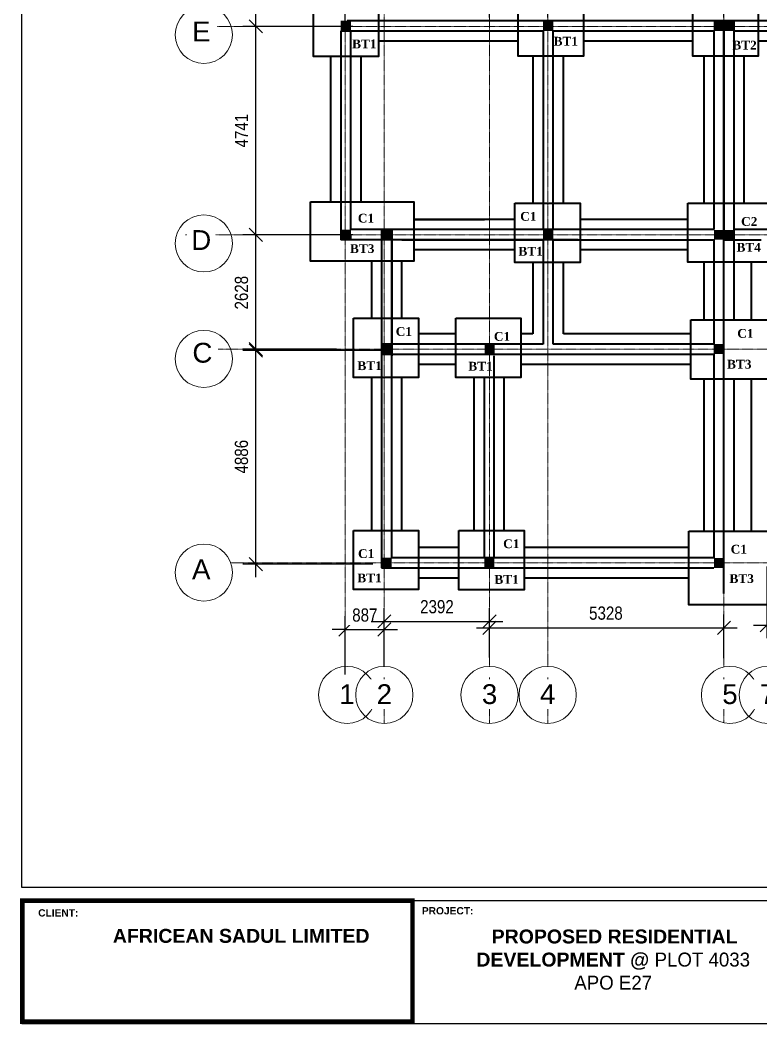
# Model space of a CAD drawing. Header units: inches. Extents: x 23 to 2032867, y 13 to 664695.
# Drawn here: x 397902 to 414739, y 12635 to 35458 of the extents above; entities that cross this region are included whole.
import ezdxf

# ---------------------------------------------------------------- set-up
doc = ezdxf.new("R2010")
doc.units = ezdxf.units.IN
doc.header["$MEASUREMENT"] = 0
doc.linetypes.add('Dash', pattern=[6, 3, -3])
doc.linetypes.add('Grid Line', pattern=[22.225, 12.7, -3.175, 3.175, -3.175])
for name, color, linetype, lineweight in [('A-ANNO-DIMS', 211, 'Continuous', 9), ('A-AREA', 32, 'Dash', 9), ('A-FLOR', 192, 'Continuous', 9), ('A-WALL', 7, 'Continuous', 9), ('S-GRID', 1, 'Continuous', 9), ('S-GRID-IDEN', 1, 'Continuous', 9)]:
    doc.layers.add(name, color=color, linetype=linetype, lineweight=lineweight)
for name, color, linetype in [('Annotation - Text', 7, 'Continuous'), ('dimensions', 1, 'Continuous'), ('F5', 5, 'Continuous')]:
    doc.layers.add(name, color=color, linetype=linetype)
doc.styles.add('Arial_1', font='arial.ttf', dxfattribs={"height": 300})
doc.styles.add('GENERATED_STYLE_3', font='arialbd.ttf')
doc.styles.get("Standard").update_dxf_attribs({"font": 'arial.ttf'})
doc.styles.add('Technic', font='technic_.ttf', dxfattribs={"height": 300})
doc.dimstyles.new('LP_-_3mm_Technic', dxfattribs={"dimscale": 304.8, "dimtxt": 398.500345, "dimasz": 0.984252, "dimexe": 0.984252, "dimexo": 0.656168, "dimgap": 0.574147, "dimtad": 1, "dimdec": 0, "dimzin": 0, "dimdsep": 46, "dimtxsty": 'Technic', "dimblk1": 'OBLIQUE', "dimblk2": 'OBLIQUE', "dimsah": 1, "dimcen": 0.09, "dimdle": 0.984252, "dimazin": 0, "dimtfac": 1, "dimtdec": 4, "dimtix": 1, "dimtmove": 0, "dimatfit": 3, "dimfxl": 1, "dimtvp": 1, "dimtfill": 1, "dimtolj": 1, "dimtzin": 0, "dimarcsym": 2})

# ---------------------------------------------------------------- blocks, each defined once
blk = doc.blocks.new('_Oblique')
at = {"color": 0, "linetype": 'ByBlock', "lineweight": -2}
blk.add_line((-0.5, -0.5), (0.5, 0.5), dxfattribs=at)
blk = doc.blocks.new('*D361')
at = {"layer": 'A-ANNO-DIMS', "color": 0, "lineweight": -2, "transparency": 16777216}
for p, q in [((403262, 27646), (403262, 30874)), ((405461, 30574), (402962, 30574)), ((406308, 27946), (402962, 27946))]:
    blk.add_line(p, q, dxfattribs=at)
at = {"layer": 'Defpoints', "color": 0, "transparency": 16777216}
for p in [(403262, 30574), (405661, 30574), (406508, 27946)]:
    blk.add_point(p, dxfattribs=at)
at = {"layer": 'A-ANNO-DIMS', "color": 0, "lineweight": -2, "transparency": 16777216, "xscale": 299.9999841142121, "yscale": 299.9999841142121, "zscale": 299.9999841142121}
for p, rotation in [((403262, 30574), 90), ((403262, 27946), 270)]:
    blk.add_blockref('_Oblique', p, dxfattribs=dict(at, rotation=rotation))
at = {"layer": 'A-ANNO-DIMS', "color": 0, "transparency": 16777216, "insert": (402934, 29260), "char_height": 300, "attachment_point": 5, "rotation": 90, "style": 'Technic', "bg_fill": 3, "box_fill_scale": 1.25, "bg_fill_color": 256, "bg_fill_true_color": 13158600, "bg_fill_transparency": 0}
blk.add_mtext('\\A1;2628', dxfattribs=at)
blk = doc.blocks.new('*D362')
at = {"layer": 'A-ANNO-DIMS', "color": 0, "lineweight": -2, "transparency": 16777216}
for p, q in [((403262, 30274), (403262, 35615)), ((405461, 35315), (402962, 35315)), ((405461, 30574), (402962, 30574))]:
    blk.add_line(p, q, dxfattribs=at)
at = {"layer": 'Defpoints', "color": 0, "transparency": 16777216}
for p in [(403262, 35315), (405661, 35315), (405661, 30574)]:
    blk.add_point(p, dxfattribs=at)
at = {"layer": 'A-ANNO-DIMS', "color": 0, "lineweight": -2, "transparency": 16777216, "xscale": 299.9999841142121, "yscale": 299.9999841142121, "zscale": 299.9999841142121}
for p, rotation in [((403262, 35315), 90), ((403262, 30574), 270)]:
    blk.add_blockref('_Oblique', p, dxfattribs=dict(at, rotation=rotation))
at = {"layer": 'A-ANNO-DIMS', "color": 0, "transparency": 16777216, "insert": (402935, 32944), "char_height": 300, "attachment_point": 5, "rotation": 90, "style": 'Technic', "bg_fill": 3, "box_fill_scale": 1.25, "bg_fill_color": 256, "bg_fill_true_color": 13158600, "bg_fill_transparency": 0}
blk.add_mtext('\\A1;4741', dxfattribs=at)
blk = doc.blocks.new('*D363')
at = {"layer": 'A-ANNO-DIMS', "color": 0, "lineweight": -2, "transparency": 16777216}
for p, q in [((405293, 35643), (405293, 36966)), ((408572, 35515), (408572, 36966)), ((404993, 36666), (408872, 36666))]:
    blk.add_line(p, q, dxfattribs=at)
at = {"layer": 'Defpoints', "color": 0, "transparency": 16777216}
for p in [(408572, 36666), (405293, 35443), (408572, 35315)]:
    blk.add_point(p, dxfattribs=at)
at = {"layer": 'A-ANNO-DIMS', "color": 0, "lineweight": -2, "transparency": 16777216, "xscale": 299.9999841142121, "yscale": 299.9999841142121, "zscale": 299.9999841142121, "rotation": 180}
blk.add_blockref('_Oblique', (405293, 36666), dxfattribs=at)
at = {"layer": 'A-ANNO-DIMS', "color": 0, "lineweight": -2, "transparency": 16777216, "xscale": 299.9999841142121, "yscale": 299.9999841142121, "zscale": 299.9999841142121}
blk.add_blockref('_Oblique', (408572, 36666), dxfattribs=at)
at = {"layer": 'A-ANNO-DIMS', "color": 0, "transparency": 16777216, "insert": (406933, 36999), "char_height": 300, "attachment_point": 5, "style": 'Technic', "bg_fill": 3, "box_fill_scale": 1.25, "bg_fill_color": 256, "bg_fill_true_color": 13158600, "bg_fill_transparency": 0}
blk.add_mtext('\\A1;3279', dxfattribs=at)
blk = doc.blocks.new('*D364')
at = {"layer": 'A-ANNO-DIMS', "color": 0, "lineweight": -2, "transparency": 16777216}
for p, q in [((409893, 35643), (409893, 36966)), ((413895, 35528), (413895, 36966)), ((409593, 36666), (414195, 36666))]:
    blk.add_line(p, q, dxfattribs=at)
at = {"layer": 'Defpoints', "color": 0, "transparency": 16777216}
for p in [(413895, 36666), (409893, 35443), (413895, 35328)]:
    blk.add_point(p, dxfattribs=at)
at = {"layer": 'A-ANNO-DIMS', "color": 0, "lineweight": -2, "transparency": 16777216, "xscale": 299.9999841142121, "yscale": 299.9999841142121, "zscale": 299.9999841142121, "rotation": 180}
blk.add_blockref('_Oblique', (409893, 36666), dxfattribs=at)
at = {"layer": 'A-ANNO-DIMS', "color": 0, "lineweight": -2, "transparency": 16777216, "xscale": 299.9999841142121, "yscale": 299.9999841142121, "zscale": 299.9999841142121}
blk.add_blockref('_Oblique', (413895, 36666), dxfattribs=at)
at = {"layer": 'A-ANNO-DIMS', "color": 0, "transparency": 16777216, "insert": (411894, 36994), "char_height": 300, "attachment_point": 5, "style": 'Technic', "bg_fill": 3, "box_fill_scale": 1.25, "bg_fill_color": 256, "bg_fill_true_color": 13158600, "bg_fill_transparency": 0}
blk.add_mtext('\\A1;4002', dxfattribs=at)
blk = doc.blocks.new('*D355')
at = {"layer": 'A-ANNO-DIMS', "color": 0, "lineweight": -2, "transparency": 16777216}
for p, q in [((413895, 35515), (413895, 36966)), ((418574, 35528), (418574, 36966)), ((413595, 36666), (418874, 36666))]:
    blk.add_line(p, q, dxfattribs=at)
at = {"layer": 'Defpoints', "color": 0, "transparency": 16777216}
for p in [(418574, 36666), (413895, 35315), (418574, 35328)]:
    blk.add_point(p, dxfattribs=at)
at = {"layer": 'A-ANNO-DIMS', "color": 0, "lineweight": -2, "transparency": 16777216, "xscale": 299.9999841142121, "yscale": 299.9999841142121, "zscale": 299.9999841142121, "rotation": 180}
blk.add_blockref('_Oblique', (413895, 36666), dxfattribs=at)
at = {"layer": 'A-ANNO-DIMS', "color": 0, "lineweight": -2, "transparency": 16777216, "xscale": 299.9999841142121, "yscale": 299.9999841142121, "zscale": 299.9999841142121}
blk.add_blockref('_Oblique', (418574, 36666), dxfattribs=at)
at = {"layer": 'A-ANNO-DIMS', "color": 0, "transparency": 16777216, "insert": (416234, 36995), "char_height": 300, "attachment_point": 5, "style": 'Technic', "bg_fill": 3, "box_fill_scale": 1.25, "bg_fill_color": 256, "bg_fill_true_color": 13158600, "bg_fill_transparency": 0}
blk.add_mtext('\\A1;4679', dxfattribs=at)
blk = doc.blocks.new('*D359')
at = {"layer": 'A-ANNO-DIMS', "color": 0, "lineweight": -2, "transparency": 16777216}
for p, q in [((405293, 35413), (405293, 38210)), ((440080, 35643), (440080, 38210)), ((404993, 37910), (440380, 37910))]:
    blk.add_line(p, q, dxfattribs=at)
at = {"layer": 'Defpoints', "color": 0, "transparency": 16777216}
for p in [(440080, 37910), (440080, 35443), (405293, 35213)]:
    blk.add_point(p, dxfattribs=at)
at = {"layer": 'A-ANNO-DIMS', "color": 0, "lineweight": -2, "transparency": 16777216, "xscale": 299.9999841142121, "yscale": 299.9999841142121, "zscale": 299.9999841142121, "rotation": 180}
blk.add_blockref('_Oblique', (405293, 37910), dxfattribs=at)
at = {"layer": 'A-ANNO-DIMS', "color": 0, "lineweight": -2, "transparency": 16777216, "xscale": 299.9999841142121, "yscale": 299.9999841142121, "zscale": 299.9999841142121}
blk.add_blockref('_Oblique', (440080, 37910), dxfattribs=at)
at = {"layer": 'A-ANNO-DIMS', "color": 0, "transparency": 16777216, "insert": (422584, 38242), "char_height": 300, "attachment_point": 5, "style": 'Technic', "bg_fill": 3, "box_fill_scale": 1.25, "bg_fill_color": 256, "bg_fill_true_color": 13158600, "bg_fill_transparency": 0}
blk.add_mtext('\\A1;34787', dxfattribs=at)
blk = doc.blocks.new('Grid - M_Grid Head - Circle-45800-Level 1')
at = {"layer": 'S-GRID-IDEN'}
blk.add_circle((0, 0), 6.5, dxfattribs=at)
blk = doc.blocks.new('*D360')
at = {"layer": 'A-ANNO-DIMS', "color": 0, "lineweight": -2, "transparency": 16777216}
for p, q in [((403262, 22789), (403262, 28274)), ((405093, 27974), (402962, 27974)), ((405919, 23089), (402962, 23089))]:
    blk.add_line(p, q, dxfattribs=at)
at = {"layer": 'Defpoints', "color": 0, "transparency": 16777216}
for p in [(403262, 27974), (405293, 27974), (406119, 23089)]:
    blk.add_point(p, dxfattribs=at)
at = {"layer": 'A-ANNO-DIMS', "color": 0, "lineweight": -2, "transparency": 16777216, "xscale": 299.9999841142121, "yscale": 299.9999841142121, "zscale": 299.9999841142121}
for p, rotation in [((403262, 27974), 90), ((403262, 23089), 270)]:
    blk.add_blockref('_Oblique', p, dxfattribs=dict(at, rotation=rotation))
at = {"layer": 'A-ANNO-DIMS', "color": 0, "transparency": 16777216, "insert": (402934, 25531), "char_height": 300, "attachment_point": 5, "rotation": 90, "style": 'Technic', "bg_fill": 3, "box_fill_scale": 1.25, "bg_fill_color": 256, "bg_fill_true_color": 13158600, "bg_fill_transparency": 0}
blk.add_mtext('\\A1;4886', dxfattribs=at)
blk = doc.blocks.new('*D335')
at = {"layer": 'A-ANNO-DIMS', "color": 0, "lineweight": -2, "transparency": 16777216}
for p, q in [((414872, 23033), (414872, 21403)), ((417259, 23033), (417259, 21403)), ((414572, 21703), (417559, 21703))]:
    blk.add_line(p, q, dxfattribs=at)
at = {"layer": 'Defpoints', "color": 0, "transparency": 16777216}
for p in [(414872, 23233), (417259, 23233), (417259, 21703)]:
    blk.add_point(p, dxfattribs=at)
at = {"layer": 'A-ANNO-DIMS', "color": 0, "lineweight": -2, "transparency": 16777216, "xscale": 299.9999841142121, "yscale": 299.9999841142121, "zscale": 299.9999841142121, "rotation": 180}
blk.add_blockref('_Oblique', (414872, 21703), dxfattribs=at)
at = {"layer": 'A-ANNO-DIMS', "color": 0, "lineweight": -2, "transparency": 16777216, "xscale": 299.9999841142121, "yscale": 299.9999841142121, "zscale": 299.9999841142121}
blk.add_blockref('_Oblique', (417259, 21703), dxfattribs=at)
at = {"layer": 'A-ANNO-DIMS', "color": 0, "transparency": 16777216, "insert": (416066, 22035), "char_height": 300, "attachment_point": 5, "style": 'Technic', "bg_fill": 3, "box_fill_scale": 1.25, "bg_fill_color": 256, "bg_fill_true_color": 13158600, "bg_fill_transparency": 0}
blk.add_mtext('\\A1;2387', dxfattribs=at)
blk = doc.blocks.new('*D342')
at = {"layer": 'A-ANNO-DIMS', "color": 0, "lineweight": -2, "transparency": 16777216}
for p, q in [((408570, 36001), (408570, 37324)), ((409893, 35515), (409893, 37324)), ((408270, 37024), (410193, 37024))]:
    blk.add_line(p, q, dxfattribs=at)
at = {"layer": 'Defpoints', "color": 0, "transparency": 16777216}
for p in [(409893, 37024), (408570, 35801), (409893, 35315)]:
    blk.add_point(p, dxfattribs=at)
at = {"layer": 'A-ANNO-DIMS', "color": 0, "lineweight": -2, "transparency": 16777216, "xscale": 299.9999841142121, "yscale": 299.9999841142121, "zscale": 299.9999841142121, "rotation": 180}
blk.add_blockref('_Oblique', (408570, 37024), dxfattribs=at)
at = {"layer": 'A-ANNO-DIMS', "color": 0, "lineweight": -2, "transparency": 16777216, "xscale": 299.9999841142121, "yscale": 299.9999841142121, "zscale": 299.9999841142121}
blk.add_blockref('_Oblique', (409893, 37024), dxfattribs=at)
at = {"layer": 'A-ANNO-DIMS', "color": 0, "transparency": 16777216, "insert": (409231, 37356), "char_height": 300, "attachment_point": 5, "style": 'Technic', "bg_fill": 3, "box_fill_scale": 1.25, "bg_fill_color": 256, "bg_fill_true_color": 13158600, "bg_fill_transparency": 0}
blk.add_mtext('\\A1;1323', dxfattribs=at)
blk = doc.blocks.new('*D343')
at = {"layer": 'A-ANNO-DIMS', "color": 0, "lineweight": -2, "transparency": 16777216}
for p, q in [((413895, 35515), (413895, 36838)), ((414872, 35873), (414872, 36838)), ((413895, 36538), (413595, 36538)), ((413895, 36538), (414872, 36538)), ((414872, 36538), (415172, 36538))]:
    blk.add_line(p, q, dxfattribs=at)
at = {"layer": 'Defpoints', "color": 0, "transparency": 16777216}
for p in [(414872, 36538), (414872, 35673), (413895, 35315)]:
    blk.add_point(p, dxfattribs=at)
at = {"layer": 'A-ANNO-DIMS', "color": 0, "lineweight": -2, "transparency": 16777216, "xscale": 299.9999841142121, "yscale": 299.9999841142121, "zscale": 299.9999841142121}
blk.add_blockref('_Oblique', (413895, 36538), dxfattribs=at)
at = {"layer": 'A-ANNO-DIMS', "color": 0, "lineweight": -2, "transparency": 16777216, "xscale": 299.9999841142121, "yscale": 299.9999841142121, "zscale": 299.9999841142121, "rotation": 180}
blk.add_blockref('_Oblique', (414872, 36538), dxfattribs=at)
at = {"layer": 'A-ANNO-DIMS', "color": 0, "transparency": 16777216, "insert": (414384, 36866), "char_height": 300, "attachment_point": 5, "style": 'Technic', "bg_fill": 3, "box_fill_scale": 1.25, "bg_fill_color": 256, "bg_fill_true_color": 13158600, "bg_fill_transparency": 0}
blk.add_mtext('\\A1;977', dxfattribs=at)
blk = doc.blocks.new('*D338')
at = {"layer": 'A-ANNO-DIMS', "color": 0, "lineweight": -2, "transparency": 16777216}
for p, q in [((405293, 20579), (405293, 21902)), ((406180, 20964), (406180, 21902)), ((405293, 21602), (404993, 21602)), ((405293, 21602), (406180, 21602)), ((406180, 21602), (406480, 21602))]:
    blk.add_line(p, q, dxfattribs=at)
at = {"layer": 'Defpoints', "color": 0, "transparency": 16777216}
for p in [(406180, 20764), (405293, 20379)]:
    blk.add_point(p, dxfattribs=at)
at = {"layer": 'A-ANNO-DIMS', "color": 0, "lineweight": -2, "transparency": 16777216, "xscale": 299.9999841142121, "yscale": 299.9999841142121, "zscale": 299.9999841142121}
blk.add_blockref('_Oblique', (405293, 21602), dxfattribs=at)
at = {"layer": 'A-ANNO-DIMS', "color": 0, "lineweight": -2, "transparency": 16777216, "xscale": 299.9999841142121, "yscale": 299.9999841142121, "zscale": 299.9999841142121, "rotation": 180}
blk.add_blockref('_Oblique', (406180, 21602), dxfattribs=at)
at = {"layer": 'A-ANNO-DIMS', "color": 0, "transparency": 16777216, "insert": (405737, 21929), "char_height": 300, "attachment_point": 5, "style": 'Technic', "bg_fill": 3, "box_fill_scale": 1.25, "bg_fill_color": 256, "bg_fill_true_color": 13158600, "bg_fill_transparency": 0}
blk.add_mtext('\\A1;887', dxfattribs=at)
at = {"layer": 'Defpoints', "color": 0, "transparency": 16777216}
blk.add_point((406180, 21602), dxfattribs=at)
blk = doc.blocks.new('*D339')
at = {"layer": 'A-ANNO-DIMS', "color": 0, "lineweight": -2, "transparency": 16777216}
for p, q in [((408572, 20964), (408572, 21940)), ((413900, 20949), (413900, 21940)), ((408272, 21640), (414200, 21640))]:
    blk.add_line(p, q, dxfattribs=at)
at = {"layer": 'Defpoints', "color": 0, "transparency": 16777216}
for p in [(413900, 21640), (408572, 20764), (413900, 20749)]:
    blk.add_point(p, dxfattribs=at)
at = {"layer": 'A-ANNO-DIMS', "color": 0, "lineweight": -2, "transparency": 16777216, "xscale": 299.9999841142121, "yscale": 299.9999841142121, "zscale": 299.9999841142121, "rotation": 180}
blk.add_blockref('_Oblique', (408572, 21640), dxfattribs=at)
at = {"layer": 'A-ANNO-DIMS', "color": 0, "lineweight": -2, "transparency": 16777216, "xscale": 299.9999841142121, "yscale": 299.9999841142121, "zscale": 299.9999841142121}
blk.add_blockref('_Oblique', (413900, 21640), dxfattribs=at)
at = {"layer": 'A-ANNO-DIMS', "color": 0, "transparency": 16777216, "insert": (411216, 21973), "char_height": 300, "attachment_point": 5, "style": 'Technic', "bg_fill": 3, "box_fill_scale": 1.25, "bg_fill_color": 256, "bg_fill_true_color": 13158600, "bg_fill_transparency": 0}
blk.add_mtext('\\A1;5328', dxfattribs=at)
blk = doc.blocks.new('*D340')
at = {"layer": 'A-ANNO-DIMS', "color": 0, "lineweight": -2, "transparency": 16777216}
for p, q in [((406180, 20764), (406180, 22087)), ((408572, 21164), (408572, 22087)), ((405880, 21787), (408872, 21787))]:
    blk.add_line(p, q, dxfattribs=at)
at = {"layer": 'Defpoints', "color": 0, "transparency": 16777216}
for p in [(408572, 21787), (408572, 20964), (406180, 20564)]:
    blk.add_point(p, dxfattribs=at)
at = {"layer": 'A-ANNO-DIMS', "color": 0, "lineweight": -2, "transparency": 16777216, "xscale": 299.9999841142121, "yscale": 299.9999841142121, "zscale": 299.9999841142121, "rotation": 180}
blk.add_blockref('_Oblique', (406180, 21787), dxfattribs=at)
at = {"layer": 'A-ANNO-DIMS', "color": 0, "lineweight": -2, "transparency": 16777216, "xscale": 299.9999841142121, "yscale": 299.9999841142121, "zscale": 299.9999841142121}
blk.add_blockref('_Oblique', (408572, 21787), dxfattribs=at)
at = {"layer": 'A-ANNO-DIMS', "color": 0, "transparency": 16777216, "insert": (407376, 22119), "char_height": 300, "attachment_point": 5, "style": 'Technic', "bg_fill": 3, "box_fill_scale": 1.25, "bg_fill_color": 256, "bg_fill_true_color": 13158600, "bg_fill_transparency": 0}
blk.add_mtext('\\A1;2392', dxfattribs=at)

msp = doc.modelspace()

# ---------------------------------------------------------------- hatches: boundary and pattern name
at = {"linetype": 'Continuous', "lineweight": 35}
h = msp.add_hatch(color=256, dxfattribs=at)
h.set_gradient(color1=(0, 0, 15), color2=(0, 0, 0), one_color=1)
h.paths.add_polyline_path([(409911.469, 30693.039), (409788.754, 30693.039), (409788.754, 30463.039), (409911.469, 30463.039)])
h.paths.add_polyline_path([(410018.754, 30693.039), (409911.469, 30693.039), (409911.469, 30463.039), (410018.754, 30463.039)])
h = msp.add_hatch(color=256, dxfattribs=at)
h.set_gradient(color1=(0, 0, 15), color2=(0, 0, 0), one_color=1)
h.paths.add_polyline_path([(409911.469, 30688.039), (409794.479, 30688.039), (409794.479, 30463.039), (409911.469, 30463.039)])
h.paths.add_polyline_path([(410018.754, 30688.039), (409911.469, 30688.039), (409911.469, 30463.039), (410018.754, 30463.039)])
h = msp.add_hatch(color=256, dxfattribs=at)
h.set_gradient(color1=(0, 0, 15), color2=(0, 0, 0), one_color=1)
h.paths.add_polyline_path([(413791.469, 30688.039), (413674.479, 30688.039), (413674.479, 30463.039), (413791.469, 30463.039)])
h.paths.add_polyline_path([(413898.754, 30688.039), (413791.469, 30688.039), (413791.469, 30463.039), (413898.754, 30463.039)])
h = msp.add_hatch(color=256, dxfattribs=at)
h.set_gradient(color1=(0, 0, 15), color2=(0, 0, 0), one_color=1)
h.paths.add_polyline_path([(414015.969, 30688.039), (413898.979, 30688.039), (413898.979, 30463.039), (414015.969, 30463.039)])
h.paths.add_polyline_path([(414123.254, 30688.039), (414015.969, 30688.039), (414015.969, 30463.039), (414123.254, 30463.039)])
h = msp.add_hatch(color=256, dxfattribs=at)
h.set_gradient(color1=(0, 0, 15), color2=(0, 0, 0), one_color=1)
h.paths.add_polyline_path([(414015.969, 30688.039), (413898.979, 30688.039), (413898.979, 30463.039), (414015.969, 30463.039)])
h.paths.add_polyline_path([(414123.254, 30688.039), (414015.969, 30688.039), (414015.969, 30463.039), (414123.254, 30463.039)])
h = msp.add_hatch(color=256, dxfattribs=at)
h.set_gradient(color1=(0, 0, 15), color2=(0, 0, 0), one_color=1)
h.paths.add_polyline_path([(408579.149, 28088.039), (408462.16, 28088.039), (408462.16, 27863.039), (408579.149, 27863.039)])
h.paths.add_polyline_path([(408686.435, 28088.039), (408579.149, 28088.039), (408579.149, 27863.039), (408686.435, 27863.039)])
h = msp.add_hatch(color=256, dxfattribs=at)
h.set_gradient(color1=(0, 0, 15), color2=(0, 0, 0), one_color=1)
h.paths.add_polyline_path([(413791.469, 28093.039), (413668.754, 28093.039), (413668.754, 27863.039), (413791.469, 27863.039)])
h.paths.add_polyline_path([(413898.754, 28093.039), (413791.469, 28093.039), (413791.469, 27863.039), (413898.754, 27863.039)])
h = msp.add_hatch(color=256, dxfattribs=at)
h.set_gradient(color1=(0, 0, 15), color2=(0, 0, 0), one_color=1)
h.paths.add_polyline_path([(406241.469, 23233.039), (406118.754, 23233.039), (406118.754, 23003.039), (406241.469, 23003.039)])
h.paths.add_polyline_path([(406348.754, 23233.039), (406241.469, 23233.039), (406241.469, 23003.039), (406348.754, 23003.039)])
h = msp.add_hatch(color=256, dxfattribs=at)
h.set_gradient(color1=(0, 0, 15), color2=(0, 0, 0), one_color=1)
h.paths.add_polyline_path([(406241.469, 23228.798), (406124.479, 23228.798), (406124.479, 23003.798), (406241.469, 23003.798)])
h.paths.add_polyline_path([(406348.754, 23228.798), (406241.469, 23228.798), (406241.469, 23003.798), (406348.754, 23003.798)])
h = msp.add_hatch(color=256, dxfattribs=at)
h.set_gradient(color1=(0, 0, 15), color2=(0, 0, 0), one_color=1)
h.paths.add_polyline_path([(408569.649, 23228.798), (408452.66, 23228.798), (408452.66, 23003.798), (408569.649, 23003.798)])
h.paths.add_polyline_path([(408676.935, 23228.798), (408569.649, 23228.798), (408569.649, 23003.798), (408676.935, 23003.798)])
h = msp.add_hatch(color=256, dxfattribs=at)
h.set_gradient(color1=(0, 0, 15), color2=(0, 0, 0), one_color=1)
h.paths.add_polyline_path([(413791.469, 23228.798), (413674.479, 23228.798), (413674.479, 23003.798), (413791.469, 23003.798)])
h.paths.add_polyline_path([(413898.754, 23228.798), (413791.469, 23228.798), (413791.469, 23003.798), (413898.754, 23003.798)])

# ---------------------------------------------------------------- linework, layer by layer
at = {"lineweight": 9}
msp.add_line((406820.879, 15437.382), (415997.472, 15437.382), dxfattribs=at)
for p, q in [((397952.004, 12685.109), (397952.004, 14319.473)), ((402910.388, 12685.109), (406820.879, 12685.109))]:
    msp.add_line(p, q)
at = {"linetype": 'Continuous', "lineweight": 35}
for points in [[(409148.935, 31292.733), (410631.56, 31292.733), (410631.56, 29947.702), (409148.935, 29947.702), (409148.935, 31292.733)], [(407802.435, 28680.233), (409285.06, 28680.233), (409285.06, 27335.202), (407802.435, 27335.202), (407802.435, 28680.233)], [(407876.935, 23850.733), (409359.56, 23850.733), (409359.56, 22505.702), (407876.935, 22505.702), (407876.935, 23850.733)]]:
    msp.add_lwpolyline(points, dxfattribs=at)
at = {"lineweight": 35}
for points in [[(413076.254, 31297.233), (415427.435, 31297.233), (415427.435, 29952.202), (413076.254, 29952.202)], [(413147.754, 28642.202), (415498.935, 28642.202), (415498.935, 27297.171), (413147.754, 27297.171)], [(413097.435, 23841.233), (415453.616, 23841.233), (415453.616, 22165.702), (413097.435, 22165.702)]]:
    msp.add_lwpolyline(points, close=True, dxfattribs=at)
at = {"const_width": 100.777}
msp.add_lwpolyline([(397952.004, 15437.382), (406820.879, 15437.382), (406820.879, 12685.109), (397952.004, 12685.109)], close=True, dxfattribs=at)
msp.add_lwpolyline([(449633.722, 12634.721), (397938.544, 12634.721), (397952.004, 15437.382), (449633.722, 15437.382)], close=True)
at = {"layer": 'A-AREA'}
for p, q in [((406348.754, 30693.039), (408454.056, 30693.039)), ((410583.754, 30463.039), (413083.754, 30463.039)), ((410631.56, 30233.039), (413076.254, 30233.039))]:
    msp.add_line(p, q, dxfattribs=at)
at = {"layer": 'A-FLOR'}
msp.add_line((406108.754, 24103.798), (406118.754, 24103.798), dxfattribs=at)
at = {"layer": 'A-WALL', "lineweight": 35}
for p, q in [((406603.754, 35443.039), (405332.754, 35443.039)), ((410943.754, 35443.039), (406550.176, 35443.039)), ((413898.754, 35443.039), (410934.238, 35443.039)), ((413898.754, 22418.798), (413898.754, 35443.039)), ((414128.754, 28642.202), (414128.754, 35443.039)), ((405190.491, 35213.039), (405190.491, 31322.733)), ((405190.491, 35213.039), (406603.754, 35213.039)), ((405420.491, 35028.039), (405420.491, 35213.039)), ((406603.754, 35213.039), (409788.754, 35213.039)), ((409788.754, 35213.039), (409788.754, 30693.039)), ((410018.754, 30693.039), (410018.754, 35213.039)), ((410018.754, 35213.039), (410943.754, 35213.039)), ((410916.37, 35213.039), (413668.754, 35213.039)), ((413668.754, 35213.039), (413668.754, 30693.039)), ((414128.754, 30693.039), (414128.754, 35213.039)), ((405420.491, 32653.039), (405420.491, 35028.039)), ((406051.06, 34983.039), (406603.754, 34983.039)), ((406051.06, 34983.039), (409223.935, 34983.039)), ((410706.56, 34983.039), (413193.435, 34983.039)), ((414676.06, 34983.039), (417824.935, 34983.039)), ((404960.491, 34637.202), (404960.491, 31322.733)), ((405650.491, 31322.733), (405650.491, 34637.202)), ((409558.754, 34637.202), (409558.754, 31292.733)), ((410248.754, 31292.733), (410248.754, 34637.202)), ((413438.754, 34637.202), (413438.754, 31297.233)), ((413668.754, 34637.202), (413668.754, 31297.233)), ((414358.754, 31297.233), (414358.754, 34637.202)), ((405190.491, 33713.039), (405190.491, 31753.039)), ((405420.491, 30693.039), (405420.491, 32768.115)), ((405190.491, 31753.039), (405190.491, 30463.039)), ((409148.935, 30923.039), (406854.435, 30923.039)), ((406854.435, 30923.039), (408454.056, 30923.039)), ((413076.254, 30923.039), (410631.56, 30923.039)), ((406320.491, 30693.039), (405420.491, 30693.039)), ((406348.754, 30693.039), (406118.754, 30693.039)), ((406118.754, 30693.039), (406118.754, 27825.588)), ((406348.754, 28093.039), (406348.754, 30693.039)), ((406348.754, 30693.039), (406348.754, 27825.588)), ((410583.754, 30693.039), (406348.754, 30693.039)), ((413668.754, 30693.039), (410583.754, 30693.039)), ((418458.754, 30693.039), (414128.754, 30693.039)), ((405420.491, 30463.039), (405420.491, 30574.01)), ((410583.754, 30463.039), (406348.754, 30463.039)), ((406578.754, 30463.039), (409788.754, 30463.039)), ((410583.754, 30463.039), (406578.754, 30463.039)), ((409788.754, 30463.039), (409788.754, 28093.039)), ((410018.754, 28093.039), (410018.754, 30463.039)), ((410018.754, 30463.039), (413083.754, 30463.039)), ((413083.754, 30463.039), (413668.754, 30463.039)), ((413668.754, 30463.039), (413668.754, 28093.039)), ((413898.754, 30463.039), (414746.004, 30463.039)), ((409148.935, 30233.039), (406854.435, 30233.039)), ((413076.254, 30233.039), (410631.56, 30233.039)), ((405888.754, 29977.702), (405888.754, 28662.733)), ((406578.754, 28662.733), (406578.754, 29977.702)), ((409558.754, 29947.702), (409558.754, 28323.039)), ((410248.754, 28323.039), (410248.754, 29947.702)), ((413438.754, 29952.202), (413438.754, 28642.202)), ((414516.004, 29952.202), (414516.004, 28657.233)), ((407802.435, 28323.039), (406959.687, 28323.039)), ((409558.754, 28323.039), (409285.06, 28323.039)), ((413147.754, 28323.039), (410248.754, 28323.039)), ((409788.754, 28093.039), (406118.754, 28093.039)), ((413668.754, 28093.039), (410018.754, 28093.039)), ((406118.754, 27863.039), (413668.754, 27863.039)), ((406348.754, 27825.588), (406348.754, 27863.039)), ((413668.754, 27863.039), (413668.754, 23233.798)), ((406118.754, 27825.588), (406118.754, 26433.137)), ((406348.754, 23233.798), (406348.754, 27825.588)), ((406959.687, 27633.039), (407802.435, 27633.039)), ((408675.991, 23233.798), (408675.991, 27825.588)), ((409285.06, 27633.039), (413147.754, 27633.039)), ((405888.754, 27317.702), (405888.754, 26980.233)), ((405888.754, 27317.702), (405888.754, 23846.733)), ((406118.754, 27317.702), (406118.754, 24103.798)), ((406578.754, 23841.233), (406578.754, 27317.702)), ((406578.754, 26980.233), (406578.754, 27317.702)), ((408215.991, 27317.702), (408215.991, 23846.733)), ((408445.991, 27317.702), (408445.991, 23233.798)), ((408905.991, 23841.233), (408905.991, 27317.702)), ((413438.754, 27297.171), (413438.754, 27027.733)), ((413438.754, 27297.171), (413438.754, 23841.233)), ((414128.754, 23841.233), (414128.754, 27297.171)), ((414128.754, 27027.733), (414128.754, 27297.171)), ((414516.004, 27312.202), (414516.004, 23850.733)), ((406118.754, 24103.798), (406118.754, 23003.798)), ((407876.935, 23463.798), (406959.687, 23463.798)), ((413097.435, 23463.798), (409359.56, 23463.798)), ((413668.754, 23233.798), (406348.754, 23233.798)), ((413668.754, 23233.798), (409892.043, 23233.798)), ((406118.754, 23003.798), (412743.754, 23003.798)), ((409892.043, 23003.798), (413668.754, 23003.798)), ((406959.687, 22773.798), (407876.935, 22773.798)), ((409359.56, 22773.798), (413097.435, 22773.798))]:
    msp.add_line(p, q, dxfattribs=at)
at = {"layer": 'S-GRID', "linetype": 'Grid Line'}
for p, q in [((402688.754, 23121.006), (442467.573, 23121.006)), ((406180.004, 20507.731), (406180.004, 19463.52)), ((408572.076, 20507.731), (408572.076, 19463.52)), ((409892.754, 20507.731), (409892.754, 19463.52)), ((413895.162, 20507.731), (413895.162, 19478.861))]:
    msp.add_line(p, q, dxfattribs=at)

# ---------------------------------------------------------------- block references
at = {"layer": 'S-GRID-IDEN', "xscale": 99.99999999999993, "yscale": 99.99999999999993, "zscale": 99.99999999999993, "rotation": 180}
for p in [(402079.164, 22895.397), (405332.754, 20113.52), (408572.076, 20113.52), (409892.754, 20113.52), (414035.549, 20113.52)]:
    msp.add_blockref('Grid - M_Grid Head - Circle-45800-Level 1', p, dxfattribs=at)

# ---------------------------------------------------------------- texts
at = {"char_height": 200, "attachment_point": 1}
for s, insert in [('{\\fTimes New Roman|b1|i0|c0|p18;BT1}', (410027.552, 35077.134)), ('{\\fTimes New Roman|b1|i0|c0|p18;BT2}', (414090.052, 34988.634)), ('{\\fTimes New Roman|b1|i0|c0|p18;C1}', (409268.552, 31095.134)), ('{\\fTimes New Roman|b1|i0|c0|p18;C2}', (414289.052, 30979.634)), ('{\\fTimes New Roman|b1|i0|c0|p18;BT4}', (414184.301, 30391.634)), ('{\\fTimes New Roman|b1|i0|c0|p18;BT1}', (409228.052, 30301.134)), ('{\\fTimes New Roman|b1|i0|c0|p18;C1}', (408671.052, 28366.134)), ('{\\fTimes New Roman|b1|i0|c0|p18;C1}', (414202.052, 28433.634)), ('{\\fTimes New Roman|b1|i0|c0|p18;BT1}', (408090.052, 27688.634)), ('{\\fTimes New Roman|b1|i0|c0|p18;BT3}', (413970.564, 27734.134)), ('{\\fTimes New Roman|b1|i0|c0|p18;C1}', (408881.177, 23651.634)), ('{\\fTimes New Roman|b1|i0|c0|p18;C1}', (414052.177, 23527.634)), ('{\\fTimes New Roman|b1|i0|c0|p18;BT1}', (408681.552, 22840.634))]:
    msp.add_mtext_dynamic_manual_height_columns(s, width=658.66144, gutter_width=1, heights=[0], dxfattribs=dict(at, insert=insert))
at = {"layer": 'Annotation - Text', "color": 3, "linetype": 'Continuous', "lineweight": 20, "char_height": 317.22486, "width": 6766.08019, "attachment_point": 2, "line_spacing_factor": 0.992596, "style": 'GENERATED_STYLE_3'}
for s, insert in [('\\pi63.0992;AFRICEAN SADUL LIMITED', (402895.471, 14795.608)), ('\\pi63.0992;PROPOSED RESIDENTIAL DEVELOPMENT @ {\\fStencil|b0|i0|c0|p82;PLOT 4033 APO E27}', (411381.937, 14781.042))]:
    msp.add_mtext(s, dxfattribs=dict(at, insert=insert))
at = {"layer": 'F5', "color": 1, "lineweight": -2, "char_height": 166.0167, "width": 2510.01854, "attachment_point": 4}
for s, insert in [('{\\fArial|b1|i0|c0|p34;PROJECT:}', (407032.72, 15206.589)), ('{\\fArial|b1|i0|c0|p34;CLIENT:}', (398312.758, 15158.596))]:
    msp.add_mtext(s, dxfattribs=dict(at, insert=insert))

# ---------------------------------------------------------------- next in the draw order: texts
at = {"layer": 'S-GRID-IDEN', "char_height": 450, "width": 418.70402, "attachment_point": 2, "line_spacing_factor": 0.941778, "style": 'Arial_1', "bg_fill": 3, "box_fill_scale": 1.25, "bg_fill_color": 256, "bg_fill_true_color": 13158600, "bg_fill_transparency": 0}
for s, insert in [('A', (402018.82, 23196.304)), ('1', (405332.876, 20357.731)), ('3', (408572.198, 20357.731)), ('4', (409892.876, 20357.731)), ('5', (414035.671, 20357.731))]:
    msp.add_mtext(s, dxfattribs=dict(at, insert=insert))

# ---------------------------------------------------------------- next in the draw order: dimensions: what is measured, and where the dimension line sits
at = {"layer": 'A-ANNO-DIMS'}
for base, p1, p2, override, picture, middle in [((413895.162, 36666.106), (409892.754, 35443.039), (413895.162, 35328.039), {"dimpost": '<>', "dimfxl": 3880}, '*D364', (411893.958, 36993.737)), ((417259.036, 21702.588), (414872.162, 23233.039), (417259.036, 23233.039), {"dimpost": '<>', "dimfxl": 1150.00025}, '*D335', (416065.599, 22035.044))]:
    dim = msp.add_linear_dim(base=base, p1=p1, p2=p2, dimstyle='LP_-_3mm_Technic', override=override, dxfattribs=at)
    dim.commit()
    dim.dimension.update_dxf_attribs({"geometry": picture, "text_midpoint": middle})
dim = msp.add_linear_dim(base=(403262.373, 30574.01), p1=(406508.448, 27946.092), p2=(405661.198, 30574.01), angle=90, dimstyle='LP_-_3mm_Technic', override={"dimpost": '<>', "dimfxl": 2734.562558}, dxfattribs=at)
dim.commit()
dim.dimension.update_dxf_attribs({"geometry": '*D361', "text_midpoint": (402934.084, 29260.051)})

# ---------------------------------------------------------------- next in the draw order: hatches: boundary and pattern name
at = {"linetype": 'Continuous', "lineweight": 35}
h = msp.add_hatch(color=256, dxfattribs=at)
h.set_gradient(color1=(255, 255, 255), color2=(0, 0, 0), one_color=1)
h.paths.add_polyline_path([(410000.126, 35443.039), (409788.754, 35443.039), (409788.754, 35213.039), (410018.754, 35213.039)])
h.paths.add_polyline_path([(410018.754, 35443.039), (410000.126, 35443.039), (410018.754, 35213.039), (410018.754, 35213.039)], flags=17)
h = msp.add_hatch(color=256, dxfattribs=at)
h.set_gradient(color1=(0, 0, 15), color2=(0, 0, 0), one_color=1)
h.paths.add_polyline_path([(409911.469, 35438.039), (409794.479, 35438.039), (409794.479, 35213.039), (409911.469, 35213.039)])
h.paths.add_polyline_path([(410018.754, 35438.039), (409911.469, 35438.039), (409911.469, 35213.039), (410018.754, 35213.039)])
h = msp.add_hatch(color=256, dxfattribs=at)
h.set_gradient(color1=(0, 0, 15), color2=(0, 0, 0), one_color=1)
h.paths.add_polyline_path([(413791.469, 35443.039), (413668.754, 35443.039), (413668.754, 35213.039), (413791.469, 35213.039)])
h.paths.add_polyline_path([(413898.754, 35443.039), (413791.469, 35443.039), (413791.469, 35213.039), (413898.754, 35213.039)])
h = msp.add_hatch(color=256, dxfattribs=at)
h.set_gradient(color1=(0, 0, 15), color2=(0, 0, 0), one_color=1)
h.paths.add_polyline_path([(413791.469, 35438.039), (413674.479, 35438.039), (413674.479, 35213.039), (413791.469, 35213.039)])
h.paths.add_polyline_path([(413898.754, 35438.039), (413791.469, 35438.039), (413791.469, 35213.039), (413898.754, 35213.039)])
h = msp.add_hatch(color=256, dxfattribs=at)
h.set_gradient(color1=(0, 0, 15), color2=(0, 0, 0), one_color=1)
h.paths.add_polyline_path([(406241.469, 30693.039), (406118.754, 30693.039), (406118.754, 30463.039), (406241.469, 30463.039)])
h.paths.add_polyline_path([(406348.754, 30693.039), (406241.469, 30693.039), (406241.469, 30463.039), (406348.754, 30463.039)])
h = msp.add_hatch(color=256, dxfattribs=at)
h.set_gradient(color1=(0, 0, 15), color2=(0, 0, 0), one_color=1)
h.paths.add_polyline_path([(406241.469, 28088.039), (406124.479, 28088.039), (406124.479, 27863.039), (406241.469, 27863.039)])
h.paths.add_polyline_path([(406348.754, 28088.039), (406241.469, 28088.039), (406241.469, 27863.039), (406348.754, 27863.039)])

# ---------------------------------------------------------------- next in the draw order: linework, layer by layer
at = {"layer": 'A-WALL', "lineweight": 35}
msp.add_line((413898.754, 35443.039), (413898.754, 30463.039), dxfattribs=at)
at = {"layer": 'S-GRID', "linetype": 'Grid Line'}
for p, q in [((409892.754, 39091.52), (409892.754, 20763.52)), ((413899.662, 39091.52), (413899.662, 20748.178)), ((402404.387, 27974.092), (442465.927, 27974.092))]:
    msp.add_line(p, q, dxfattribs=at)

# ---------------------------------------------------------------- next in the draw order: block references
at = {"layer": 'S-GRID-IDEN', "xscale": 99.99999999999993, "yscale": 99.99999999999993, "zscale": 99.99999999999993, "rotation": 180}
for p in [(402079.164, 27752.983), (406180.004, 20113.52), (414894.474, 20113.519)]:
    msp.add_blockref('Grid - M_Grid Head - Circle-45800-Level 1', p, dxfattribs=at)

# ---------------------------------------------------------------- next in the draw order: texts
at = {"char_height": 200, "attachment_point": 1}
for s, insert in [('{\\fTimes New Roman|b1|i0|c0|p18;C1}', (406439.552, 28477.634)), ('{\\fTimes New Roman|b1|i0|c0|p18;BT3}', (414025.064, 22859.634))]:
    msp.add_mtext_dynamic_manual_height_columns(s, width=658.66144, gutter_width=1, heights=[0], dxfattribs=dict(at, insert=insert))

# ---------------------------------------------------------------- next in the draw order: dimensions: what is measured, and where the dimension line sits
at = {"layer": 'A-ANNO-DIMS'}
dim = msp.add_linear_dim(base=(403262.373, 35314.851), p1=(405661.198, 30574.01), p2=(405661.198, 35314.851), angle=90, dimstyle='LP_-_3mm_Technic', override={"dimpost": '<>', "dimfxl": 4750}, dxfattribs=at)
dim.commit()
dim.dimension.update_dxf_attribs({"geometry": '*D362', "text_midpoint": (402935.18, 32944.431)})

# ---------------------------------------------------------------- next in the draw order: hatches: boundary and pattern name
at = {"linetype": 'Continuous', "lineweight": 35}
h = msp.add_hatch(color=256, dxfattribs=at)
h.set_gradient(color1=(0, 0, 15), color2=(0, 0, 0), one_color=1)
h.paths.add_polyline_path([(405313.206, 30693.039), (405190.491, 30693.039), (405190.491, 30463.039), (405313.206, 30463.039)])
h.paths.add_polyline_path([(405420.491, 30693.039), (405313.206, 30693.039), (405313.206, 30463.039), (405420.491, 30463.039)])

# ---------------------------------------------------------------- next in the draw order: linework, layer by layer
at = {"lineweight": 35}
msp.add_lwpolyline([(404503.254, 31322.733), (406854.435, 31322.733), (406854.435, 29977.702), (404503.254, 29977.702)], close=True, dxfattribs=at)
at = {"layer": 'A-WALL', "lineweight": 35}
msp.add_line((406320.491, 30463.039), (405190.491, 30463.039), dxfattribs=at)
at = {"layer": 'S-GRID', "linetype": 'Grid Line'}
msp.add_line((401659.448, 30574.01), (442456.492, 30574.01), dxfattribs=at)

# ---------------------------------------------------------------- next in the draw order: block references
at = {"layer": 'S-GRID-IDEN', "xscale": 99.99999999999993, "yscale": 99.99999999999993, "zscale": 99.99999999999993, "rotation": 180}
for p in [(402079.164, 35121.742), (402079.144, 30380.901)]:
    msp.add_blockref('Grid - M_Grid Head - Circle-45800-Level 1', p, dxfattribs=at)

# ---------------------------------------------------------------- next in the draw order: texts
at = {"char_height": 200, "attachment_point": 1}
for s, insert in [('{\\fTimes New Roman|b1|i0|c0|p18;BT1}', (405448.552, 35016.134)), ('{\\fTimes New Roman|b1|i0|c0|p18;C1}', (405578.552, 31054.134)), ('{\\fTimes New Roman|b1|i0|c0|p18;BT3}', (405399.94, 30362.134))]:
    msp.add_mtext_dynamic_manual_height_columns(s, width=658.66144, gutter_width=1, heights=[0], dxfattribs=dict(at, insert=insert))
at = {"layer": 'S-GRID-IDEN', "char_height": 450, "width": 418.70402, "attachment_point": 2, "line_spacing_factor": 0.941778, "style": 'Arial_1', "bg_fill": 3, "box_fill_scale": 1.25, "bg_fill_color": 256, "bg_fill_true_color": 13158600, "bg_fill_transparency": 0}
for s, insert in [('C', (402045.035, 28119.965)), ('2', (406180.126, 20357.731)), ('7', (414894.596, 20357.731))]:
    msp.add_mtext(s, dxfattribs=dict(at, insert=insert))

# ---------------------------------------------------------------- next in the draw order: dimensions: what is measured, and where the dimension line sits
at = {"layer": 'A-ANNO-DIMS'}
dim = msp.add_linear_dim(base=(408572.076, 36666.106), p1=(405293.13, 35443.039), p2=(408572.076, 35314.851), dimstyle='LP_-_3mm_Technic', override={"dimpost": '<>', "dimfxl": 4800}, dxfattribs=at)
dim.commit()
dim.dimension.update_dxf_attribs({"geometry": '*D363', "text_midpoint": (406932.603, 36998.781)})

# ---------------------------------------------------------------- next in the draw order: hatches: boundary and pattern name
at = {"linetype": 'Continuous', "lineweight": 35}
h = msp.add_hatch(color=256, dxfattribs=at)
h.set_gradient(color1=(0, 0, 15), color2=(0, 0, 0), one_color=1)
h.paths.add_polyline_path([(405313.206, 35443.039), (405190.491, 35443.039), (405190.491, 35213.039), (405313.206, 35213.039)])
h.paths.add_polyline_path([(405420.491, 35443.039), (405313.206, 35443.039), (405313.206, 35213.039), (405420.491, 35213.039)])
h = msp.add_hatch(color=256, dxfattribs=at)
h.set_gradient(color1=(0, 0, 15), color2=(0, 0, 0), one_color=1)
h.paths.add_polyline_path([(405313.206, 35438.039), (405196.216, 35438.039), (405196.216, 35213.039), (405313.206, 35213.039)])
h.paths.add_polyline_path([(405420.491, 35438.039), (405313.206, 35438.039), (405313.206, 35213.039), (405420.491, 35213.039)])

# ---------------------------------------------------------------- next in the draw order: linework, layer by layer
at = {"layer": 'S-GRID', "linetype": 'Grid Line'}
for p, q in [((405293.13, 39091.52), (405293.13, 20762.311)), ((406180.004, 39091.52), (406180.004, 20763.52)), ((408572.076, 39091.52), (408572.076, 20763.52)), ((402378.172, 35314.851), (442456.512, 35314.851))]:
    msp.add_line(p, q, dxfattribs=at)

# ---------------------------------------------------------------- next in the draw order: texts
at = {"layer": 'S-GRID-IDEN', "insert": (402018.8, 30681.808), "char_height": 450, "width": 418.70402, "attachment_point": 2, "line_spacing_factor": 0.941778, "style": 'Arial_1', "bg_fill": 3, "box_fill_scale": 1.25, "bg_fill_color": 256, "bg_fill_true_color": 13158600, "bg_fill_transparency": 0}
msp.add_mtext('D', dxfattribs=at)

# ---------------------------------------------------------------- next in the draw order: texts
at = {"layer": 'S-GRID-IDEN', "insert": (402018.82, 35422.65), "char_height": 450, "width": 418.70402, "attachment_point": 2, "line_spacing_factor": 0.941778, "style": 'Arial_1', "bg_fill": 3, "box_fill_scale": 1.25, "bg_fill_color": 256, "bg_fill_true_color": 13158600, "bg_fill_transparency": 0}
msp.add_mtext('E', dxfattribs=at)

# ---------------------------------------------------------------- next in the draw order: dimensions: what is measured, and where the dimension line sits
at = {"layer": 'A-ANNO-DIMS'}
for base, p1, p2, override, picture, middle in [((418573.754, 36666.106), (413895.162, 35314.851), (418573.754, 35328.039), {"dimpost": '<>', "dimfxl": 4560}, '*D355', (416234.458, 36994.614)), ((406180.004, 21601.606), (405293.13, 20378.539), (406180.004, 20763.52), {"dimpost": '<>', "dimfxl": 4800}, '*D338', (405736.567, 21929.457))]:
    dim = msp.add_linear_dim(base=base, p1=p1, p2=p2, dimstyle='LP_-_3mm_Technic', override=override, dxfattribs=at)
    dim.commit()
    dim.dimension.update_dxf_attribs({"geometry": picture, "text_midpoint": middle})
dim = msp.add_linear_dim(base=(403262.373, 27974.092), p1=(406118.754, 23088.506), p2=(405293.13, 27974.092), angle=90, dimstyle='LP_-_3mm_Technic', override={"dimpost": '<>', "dimfxl": 2734.562558}, dxfattribs=at)
dim.commit()
dim.dimension.update_dxf_attribs({"geometry": '*D360', "text_midpoint": (402934.084, 25531.299)})
dim = msp.add_linear_dim(base=(413899.662, 21640.139), p1=(408572.076, 20763.52), p2=(413899.662, 20749.157), dimstyle='LP_-_3mm_Technic', override={"dimpost": '<>', "dimfxl": 4800}, dxfattribs=at)
dim.commit()
dim.dimension.update_dxf_attribs({"geometry": '*D339', "text_midpoint": (411216.057, 21640.139), "dimtype": 160})

# ---------------------------------------------------------------- next in the draw order: linework, layer by layer
at = {"linetype": 'Continuous', "lineweight": 35}
for points in [[(405477.061, 28680.233), (406959.687, 28680.233), (406959.687, 27335.202), (405477.061, 27335.202), (405477.061, 28680.233)], [(405477.061, 23853.765), (406959.687, 23853.765), (406959.687, 22508.733), (405477.061, 22508.733), (405477.061, 23853.765)]]:
    msp.add_lwpolyline(points, dxfattribs=at)

# ---------------------------------------------------------------- next in the draw order: texts
at = {"char_height": 200, "attachment_point": 1}
for s, insert in [('{\\fTimes New Roman|b1|i0|c0|p18;BT1}', (405569.052, 27699.134)), ('{\\fTimes New Roman|b1|i0|c0|p18;C1}', (405582.677, 23427.134)), ('{\\fTimes New Roman|b1|i0|c0|p18;BT1}', (405566.552, 22873.134))]:
    msp.add_mtext_dynamic_manual_height_columns(s, width=658.66144, gutter_width=1, heights=[0], dxfattribs=dict(at, insert=insert))

# ---------------------------------------------------------------- next in the draw order: dimensions: what is measured, and where the dimension line sits
at = {"layer": 'A-ANNO-DIMS'}
for base, p1, p2, override, picture, middle in [((440079.662, 37909.702), (405293.13, 35213.039), (440079.662, 35443.039), {"dimpost": '<>', "dimfxl": 4560}, '*D359', (422583.754, 37909.702)), ((408572.076, 21786.586), (406180.004, 20563.52), (408572.076, 20963.52), {"dimpost": '<>', "dimfxl": 4800}, '*D340', (407376.04, 21786.586))]:
    dim = msp.add_linear_dim(base=base, p1=p1, p2=p2, dimstyle='LP_-_3mm_Technic', override=override, dxfattribs=at)
    dim.commit()
    dim.dimension.update_dxf_attribs({"geometry": picture, "text_midpoint": middle, "dimtype": 160})

# ---------------------------------------------------------------- next in the draw order: hatches: boundary and pattern name
at = {"linetype": 'Continuous', "lineweight": 35}
h = msp.add_hatch(color=256, dxfattribs=at)
h.set_gradient(color1=(0, 0, 15), color2=(0, 0, 0), one_color=1)
h.paths.add_polyline_path([(414021.469, 35443.039), (413898.754, 35443.039), (413898.754, 35213.039), (414021.469, 35213.039)])
h.paths.add_polyline_path([(414128.754, 35443.039), (414021.469, 35443.039), (414021.469, 35213.039), (414128.754, 35213.039)])
h = msp.add_hatch(color=256, dxfattribs=at)
h.set_gradient(color1=(0, 0, 15), color2=(0, 0, 0), one_color=1)
h.paths.add_polyline_path([(414021.469, 35443.039), (413898.754, 35443.039), (413898.754, 35213.039), (414021.469, 35213.039)])
h.paths.add_polyline_path([(414128.754, 35443.039), (414021.469, 35443.039), (414021.469, 35213.039), (414128.754, 35213.039)])
h = msp.add_hatch(color=256, dxfattribs=at)
h.set_gradient(color1=(0, 0, 15), color2=(0, 0, 0), one_color=1)
h.paths.add_polyline_path([(414021.469, 35438.039), (413904.479, 35438.039), (413904.479, 35213.039), (414021.469, 35213.039)])
h.paths.add_polyline_path([(414128.754, 35438.039), (414021.469, 35438.039), (414021.469, 35213.039), (414128.754, 35213.039)])
h = msp.add_hatch(color=256, dxfattribs=at)
h.set_gradient(color1=(0, 0, 15), color2=(0, 0, 0), one_color=1)
h.paths.add_polyline_path([(414021.469, 35438.039), (413904.479, 35438.039), (413904.479, 35213.039), (414021.469, 35213.039)])
h.paths.add_polyline_path([(414128.754, 35438.039), (414021.469, 35438.039), (414021.469, 35213.039), (414128.754, 35213.039)])

# ---------------------------------------------------------------- next in the draw order: linework, layer by layer
for points in [[(404568.435, 35976.233), (406051.06, 35976.233), (406051.06, 34631.202), (404568.435, 34631.202), (404568.435, 35976.233)], [(409223.935, 35982.233), (410706.56, 35982.233), (410706.56, 34637.202), (409223.935, 34637.202), (409223.935, 35982.233)], [(413193.435, 35982.233), (414676.06, 35982.233), (414676.06, 34637.202), (413193.435, 34637.202), (413193.435, 35982.233)]]:
    msp.add_lwpolyline(points, dxfattribs=at)
at = {"layer": 'A-WALL', "lineweight": 35}
for p, q in [((415393.754, 35443.039), (413898.754, 35443.039)), ((414128.754, 35213.039), (415393.754, 35213.039))]:
    msp.add_line(p, q, dxfattribs=at)

# ---------------------------------------------------------------- next in the draw order: dimensions: what is measured, and where the dimension line sits
at = {"layer": 'A-ANNO-DIMS'}
for base, p1, p2, picture, middle in [((409892.754, 37024.293), (408570.036, 35801.227), (409892.754, 35314.851), '*D342', (409231.395, 37356.092)), ((414872.162, 36537.918), (413895.162, 35314.851), (414872.162, 35673.039), '*D343', (414383.662, 36865.988))]:
    dim = msp.add_linear_dim(base=base, p1=p1, p2=p2, dimstyle='LP_-_3mm_Technic', override={"dimpost": '<>', "dimfxl": 3880}, dxfattribs=at)
    dim.commit()
    dim.dimension.update_dxf_attribs({"geometry": picture, "text_midpoint": middle})

# ---------------------------------------------------------------- next in the draw order: linework, layer by layer
at = {"layer": 'dimensions', "color": 7}
msp.add_lwpolyline([(449633.722, 15738.479), (397938.544, 15738.479), (397938.544, 47155.032), (449633.722, 47155.032)], close=True, dxfattribs=at)

doc.saveas('drawing.dxf')
